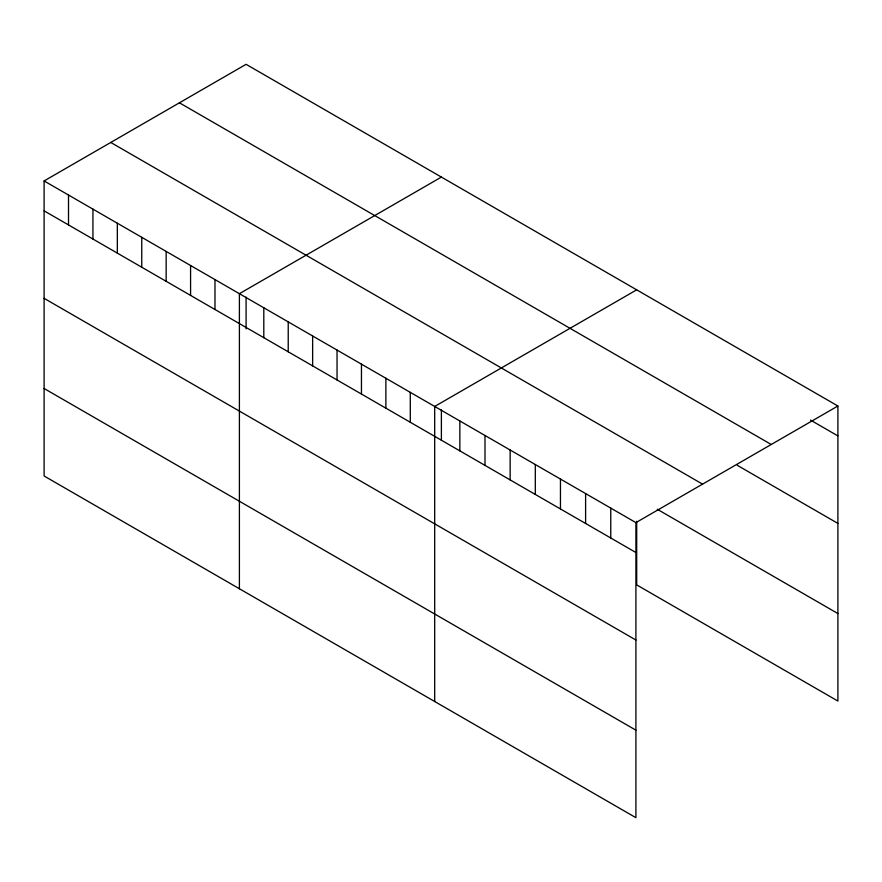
<?xml version="1.0" encoding="UTF-8"?>
<svg xmlns="http://www.w3.org/2000/svg" width="882" height="882" viewBox="0 0 882 882"><rect width="100%" height="100%" fill="white"/><g stroke="black" fill="none" stroke-linecap="round" stroke-linejoin="round"><path stroke-width="1.32" d="M44.1 180.942L635.911 522.618L635.911 817.68L44.1 475.993L44.1 180.942L246.089 64.32L837.9 406.007L837.9 701.058L636.683 584.887L636.683 521.251M441.386 177.084L239.397 293.695L239.397 588.746M636.683 289.836L434.694 406.448L434.694 701.51M635.911 522.618L837.9 406.007M810.459 420.064L837.9 435.906M179.432 102.808L771.243 444.484M737.297 465.321L837.9 523.401M110.757 142.454L702.568 484.141M657.266 509.267L837.9 613.552M44.1 210.842L635.911 552.518M44.1 298.337L635.911 640.023M44.1 388.499L635.911 730.175M610.763 508.098L610.763 537.998M585.604 493.578L585.604 523.478M560.456 479.058L560.456 508.958M535.308 464.538L535.308 494.438M510.149 450.018L510.149 479.907M485.001 435.488L485.001 465.387M459.853 420.968L459.853 450.867M441.386 409.821L441.386 440.316M410.284 392.358L410.284 422.257M385.875 378.257L385.875 408.157M361.455 364.167L361.455 394.067M337.045 350.077L337.045 379.966M312.636 335.976L312.636 365.876M288.227 321.886L288.227 351.786M263.806 307.785L263.806 337.685M246.089 297.069L246.089 328.887M214.988 279.605L214.988 309.505M190.578 265.504L190.578 295.404M166.158 251.414L166.158 281.314M141.748 237.313L141.748 267.213M117.339 223.223L117.339 253.123M92.93 209.133L92.93 239.033M68.509 195.032L68.509 224.932"/></g></svg>
